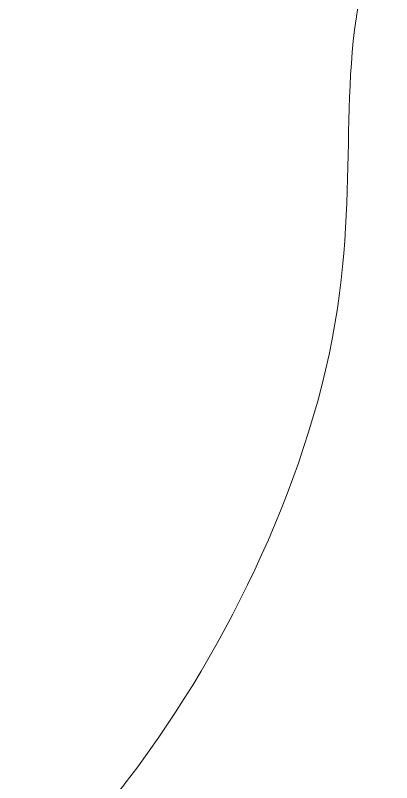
# Model space of a CAD drawing. Header units: millimetres. Extents: x -1983 to 1983, y -412 to 412.
# Drawn here: x 1358.1 to 1390.9, y -229.8 to -163 of the extents above; entities that cross this region are included whole.
import ezdxf

# ---------------------------------------------------------------- set-up
doc = ezdxf.new("R2010")
doc.units = ezdxf.units.MM
doc.header["$MEASUREMENT"] = 0
doc.layers.add('Camada 1', color=7, linetype='Continuous')

msp = doc.modelspace()

# ---------------------------------------------------------------- linework, layer by layer
at = {"layer": 'Camada 1', "color": 250, "lineweight": 20}
msp.add_open_spline([(1433.074, -108.0343), (1424.0816, -108.0343), (1416.7919, -115.226), (1416.7919, -124.0975), (1416.7919, -124.0975), (1416.7919, -125.5356), (1416.9846, -126.9291), (1417.3439, -128.2554), (1417.3439, -128.2554), (1410.0658, -130.6872), (1403.8304, -135.0171), (1398.0817, -141.4323), (1398.0817, -141.4323), (1394.6758, -145.233), (1391.9475, -149.5712), (1390.0643, -154.3727), (1390.0643, -154.3727), (1385.8129, -165.2129), (1387.9334, -174.5885), (1386.3295, -187.1946), (1386.3295, -187.1946), (1384.533, -201.3146), (1377.3757, -216.6625), (1368.9545, -228.1347), (1368.9545, -228.1347), (1365.7811, -232.4579), (1362.1938, -236.4984), (1358.074, -240.2083), (1358.074, -240.2083), (1358.074, -240.2083), (1359.3561, -251.8446), (1359.3561, -251.8446), (1359.3561, -251.8446), (1359.3561, -251.8446), (1416.6638, -251.8446), (1416.6638, -251.8446), (1416.6638, -251.8446), (1416.6638, -260.786), (1424.0109, -268.0343), (1433.074, -268.0343), (1433.074, -268.0343), (1442.1371, -268.0343), (1449.4842, -260.786), (1449.4842, -251.8446), (1449.4842, -251.8446), (1449.4842, -251.8446), (1506.7919, -251.8446), (1506.7919, -251.8446), (1506.7919, -251.8446), (1506.7919, -251.8446), (1508.074, -240.2083), (1508.074, -240.2083), (1508.074, -240.2083), (1503.9542, -236.4984), (1500.3669, -232.4579), (1497.1935, -228.1347), (1497.1935, -228.1347), (1488.7723, -216.6625), (1481.615, -201.3146), (1479.8185, -187.1946), (1479.8185, -187.1946), (1478.2146, -174.5885), (1480.3351, -165.2129), (1476.0837, -154.3727), (1476.0837, -154.3727), (1474.2005, -149.5712), (1471.4722, -145.233), (1468.0663, -141.4323), (1468.0663, -141.4323), (1462.3176, -135.0171), (1456.0822, -130.6872), (1448.8041, -128.2554), (1448.8041, -128.2554), (1449.1634, -126.9291), (1449.3561, -125.5356), (1449.3561, -124.0975), (1449.3561, -124.0975), (1449.3561, -115.226), (1442.0664, -108.0343), (1433.074, -108.0343)], degree=3, knots=[0, 0, 0, 0, 0.047619, 0.047619, 0.047619, 0.047619, 0.0952381, 0.0952381, 0.0952381, 0.0952381, 0.1428571, 0.1428571, 0.1428571, 0.1428571, 0.1904762, 0.1904762, 0.1904762, 0.1904762, 0.2380952, 0.2380952, 0.2380952, 0.2380952, 0.2857143, 0.2857143, 0.2857143, 0.2857143, 0.3333333, 0.3333333, 0.3333333, 0.3333333, 0.3809524, 0.3809524, 0.3809524, 0.3809524, 0.4285714, 0.4285714, 0.4285714, 0.4285714, 0.4761905, 0.4761905, 0.4761905, 0.4761905, 0.5238095, 0.5238095, 0.5238095, 0.5238095, 0.5714286, 0.5714286, 0.5714286, 0.5714286, 0.6190476, 0.6190476, 0.6190476, 0.6190476, 0.6666667, 0.6666667, 0.6666667, 0.6666667, 0.7142857, 0.7142857, 0.7142857, 0.7142857, 0.7619048, 0.7619048, 0.7619048, 0.7619048, 0.8095238, 0.8095238, 0.8095238, 0.8095238, 0.8571429, 0.8571429, 0.8571429, 0.8571429, 0.9047619, 0.9047619, 0.9047619, 0.9047619, 1, 1, 1, 1], dxfattribs=at)

doc.saveas('drawing.dxf')
